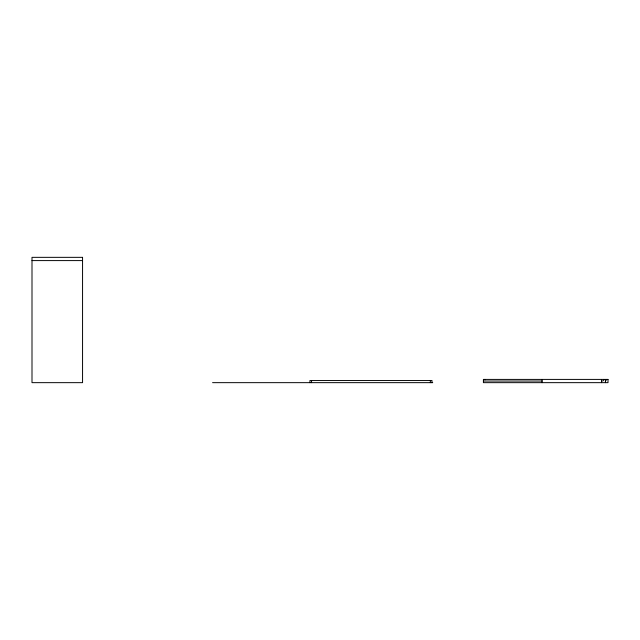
<?xml version="1.0" encoding="UTF-8"?>
<svg xmlns="http://www.w3.org/2000/svg" width="640" height="640" viewBox="0 0 640 640"><rect width="100%" height="100%" fill="white"/><g stroke="black" fill="none" stroke-linecap="round" stroke-linejoin="round"><path stroke-width="0.96" d="M32 260.592L82.56 260.592M483.408 381.032L542.096 381.032M212.568 382.656L432.712 382.656M605.472 379.408L605.472 382.656M601.496 379.408L601.496 382.656M542.096 379.408L542.096 382.656M431.984 382.656L431.984 380.544L309.936 380.544L309.92 382.656M430.36 380.544L430.36 382.656M311.552 380.544L311.552 382.656M603.848 379.408A1.624 1.624 0 0 1 602.224 381.032M606.376 379.408A1.624 1.624 0 0 1 605.168 380.976M485.088 379.824A1.624 1.624 0 0 1 485.032 379.408M82.56 257.344L32 257.344L32 382.656L82.56 382.656L82.56 257.344M608 379.408L483.408 379.408L483.408 382.656L608 382.656L608 379.408"/></g></svg>
